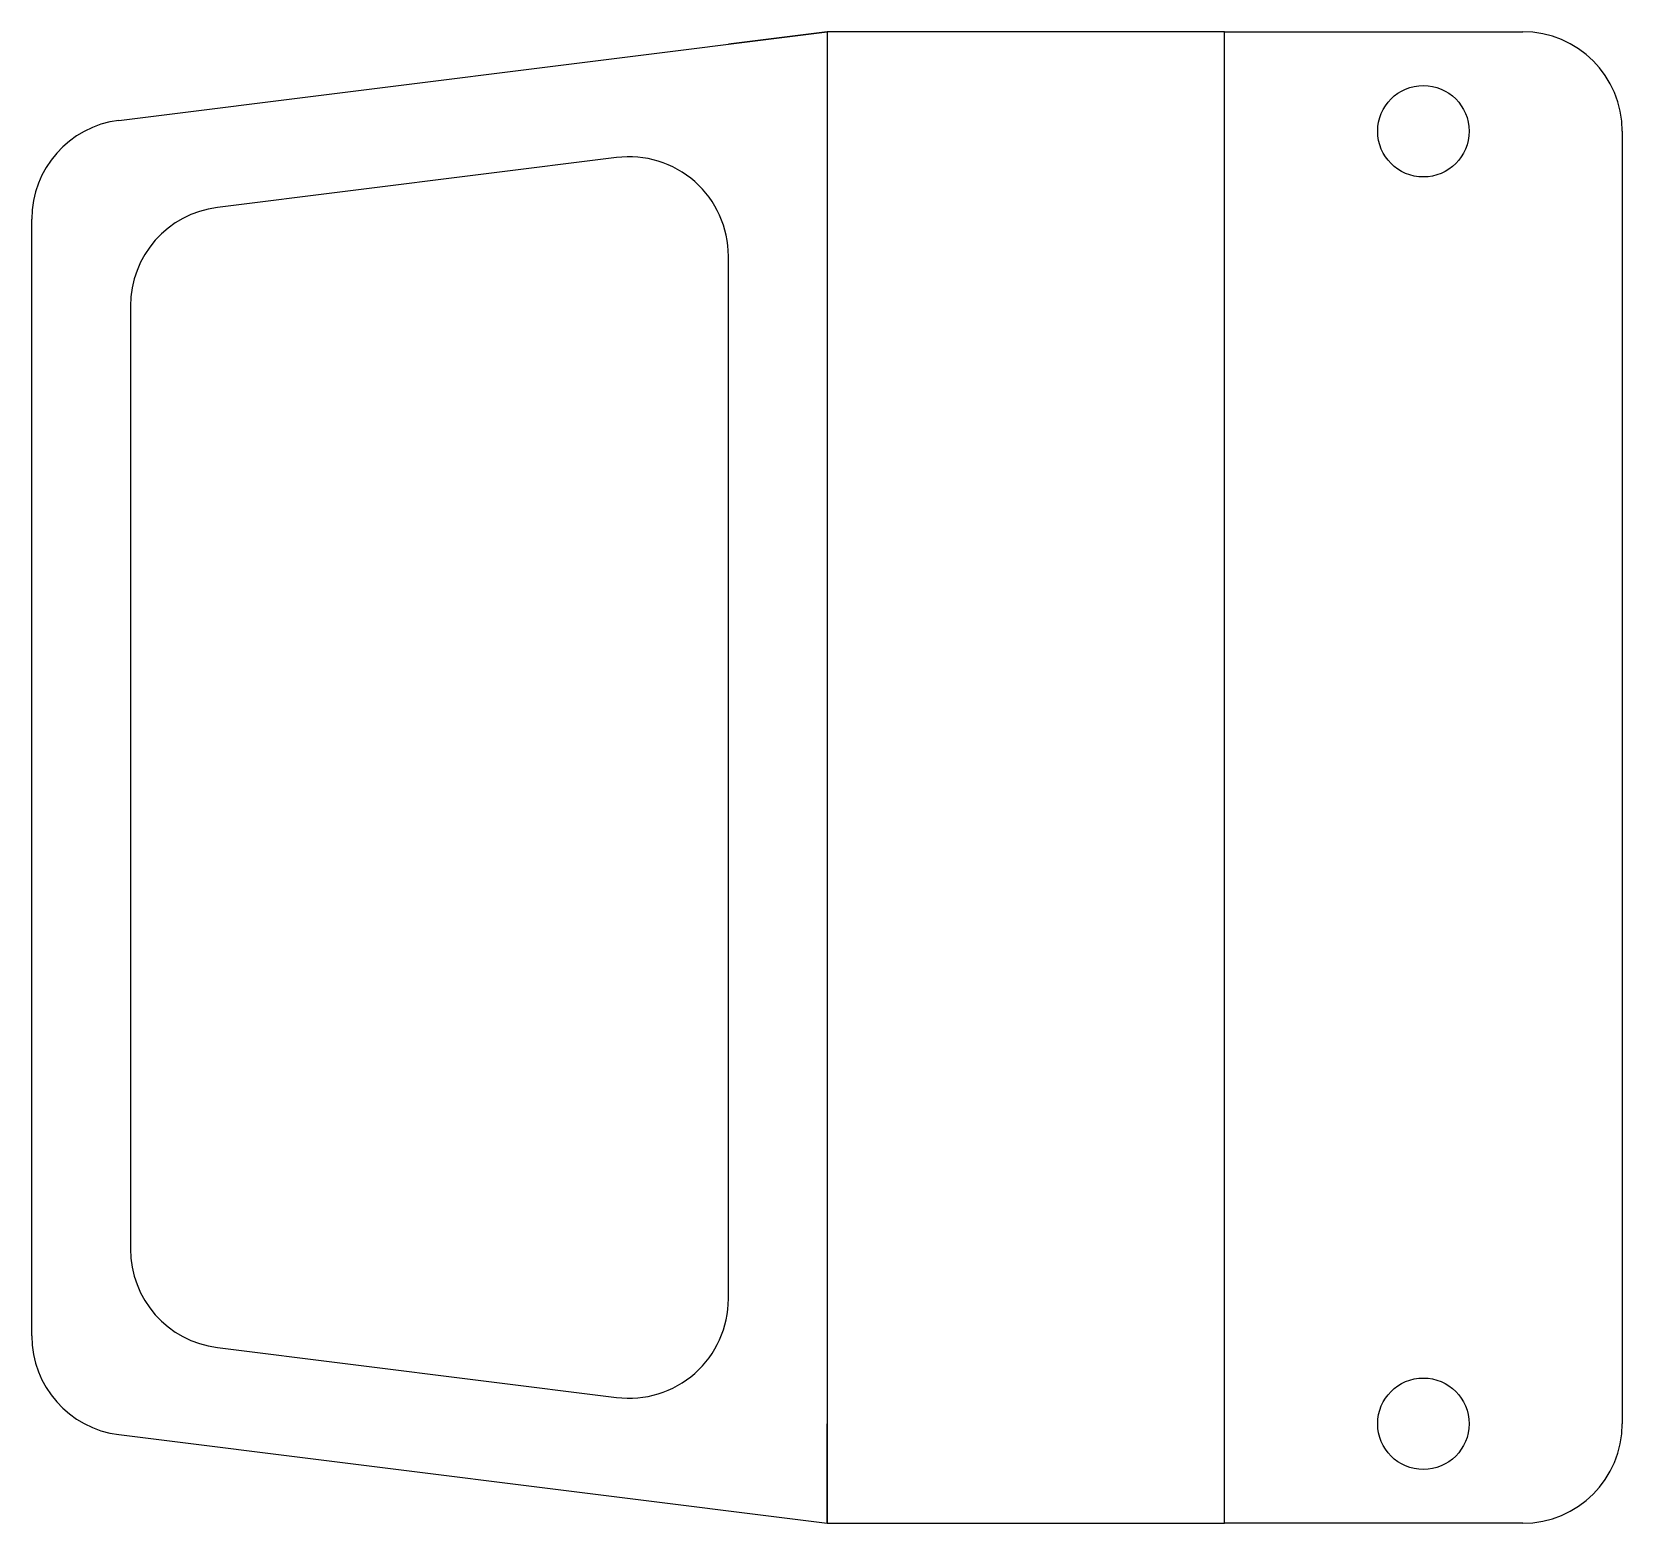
# Model space of a CAD drawing. Header units: millimetres. Extents: x 30 to 110, y 90 to 165.
import ezdxf

# ---------------------------------------------------------------- set-up
doc = ezdxf.new("R2010")
doc.units = ezdxf.units.MM

msp = doc.modelspace()

# ---------------------------------------------------------------- linework, layer by layer
for p, q in [((34.38, 160.547), (70, 165)), ((70, 165), (65.039, 164.38)), ((90, 165), (70, 165)), ((70, 165), (70, 90)), ((70, 165), (70, 160)), ((70, 165), (70, 160)), ((90, 90), (90, 165)), ((90, 165), (105, 165)), ((110, 160), (110, 95)), ((59.418, 158.677), (39.341, 156.168)), ((30, 99.414), (30, 155.586)), ((65.039, 101.284), (65.039, 153.716)), ((34.961, 151.206), (34.961, 103.794)), ((39.341, 98.832), (59.418, 96.323)), ((34.38, 94.453), (70, 90)), ((70, 90), (70, 95)), ((70, 90), (90, 90)), ((105, 90), (90, 90))]:
    msp.add_line(p, q)
for centre in [(100, 160), (100, 95)]:
    msp.add_circle(centre, 2.3)
for centre, start, end in [((105, 160), 0, 90), ((35, 155.586), 97.12502, 180), ((60.039, 153.716), 0, 97.12502), ((39.961, 151.206), 97.12502, 180), ((39.961, 103.794), 180, 262.87498), ((60.039, 101.284), 262.87498, 0), ((35, 99.414), 180, 262.87498), ((105, 95), 270, 0)]:
    msp.add_arc(centre, 5, start, end)

doc.saveas('drawing.dxf')
